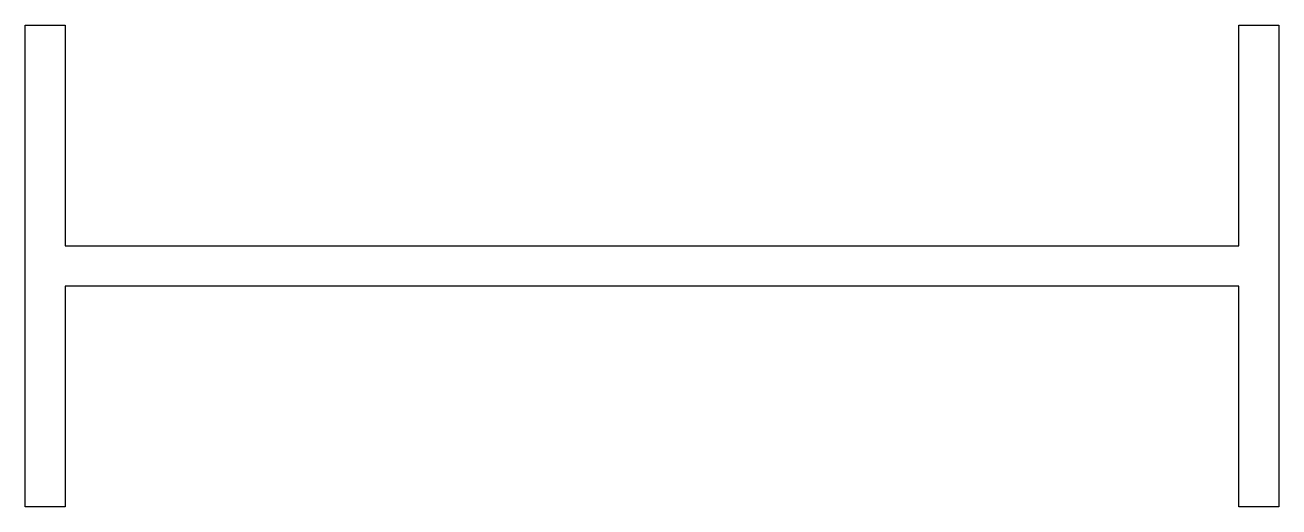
# Model space of a CAD drawing. Extents: x 77.7 to 155.7, y 202.4 to 232.4.
import ezdxf

# ---------------------------------------------------------------- set-up
doc = ezdxf.new("R2010")
doc.units = 0
doc.layers.get('0').update_dxf_attribs({"linetype": 'CONTINUOUS'})

msp = doc.modelspace()

# ---------------------------------------------------------------- linework, layer by layer
at = {"color": 85}
msp.add_lwpolyline([(80.151, 216.153), (80.151, 202.403), (77.651, 202.403), (77.651, 232.403), (80.151, 232.403), (80.151, 218.653), (153.151, 218.653), (153.151, 232.403), (155.651, 232.403), (155.651, 202.403), (153.151, 202.403), (153.151, 216.153)], close=True, dxfattribs=at)

doc.saveas('drawing.dxf')
